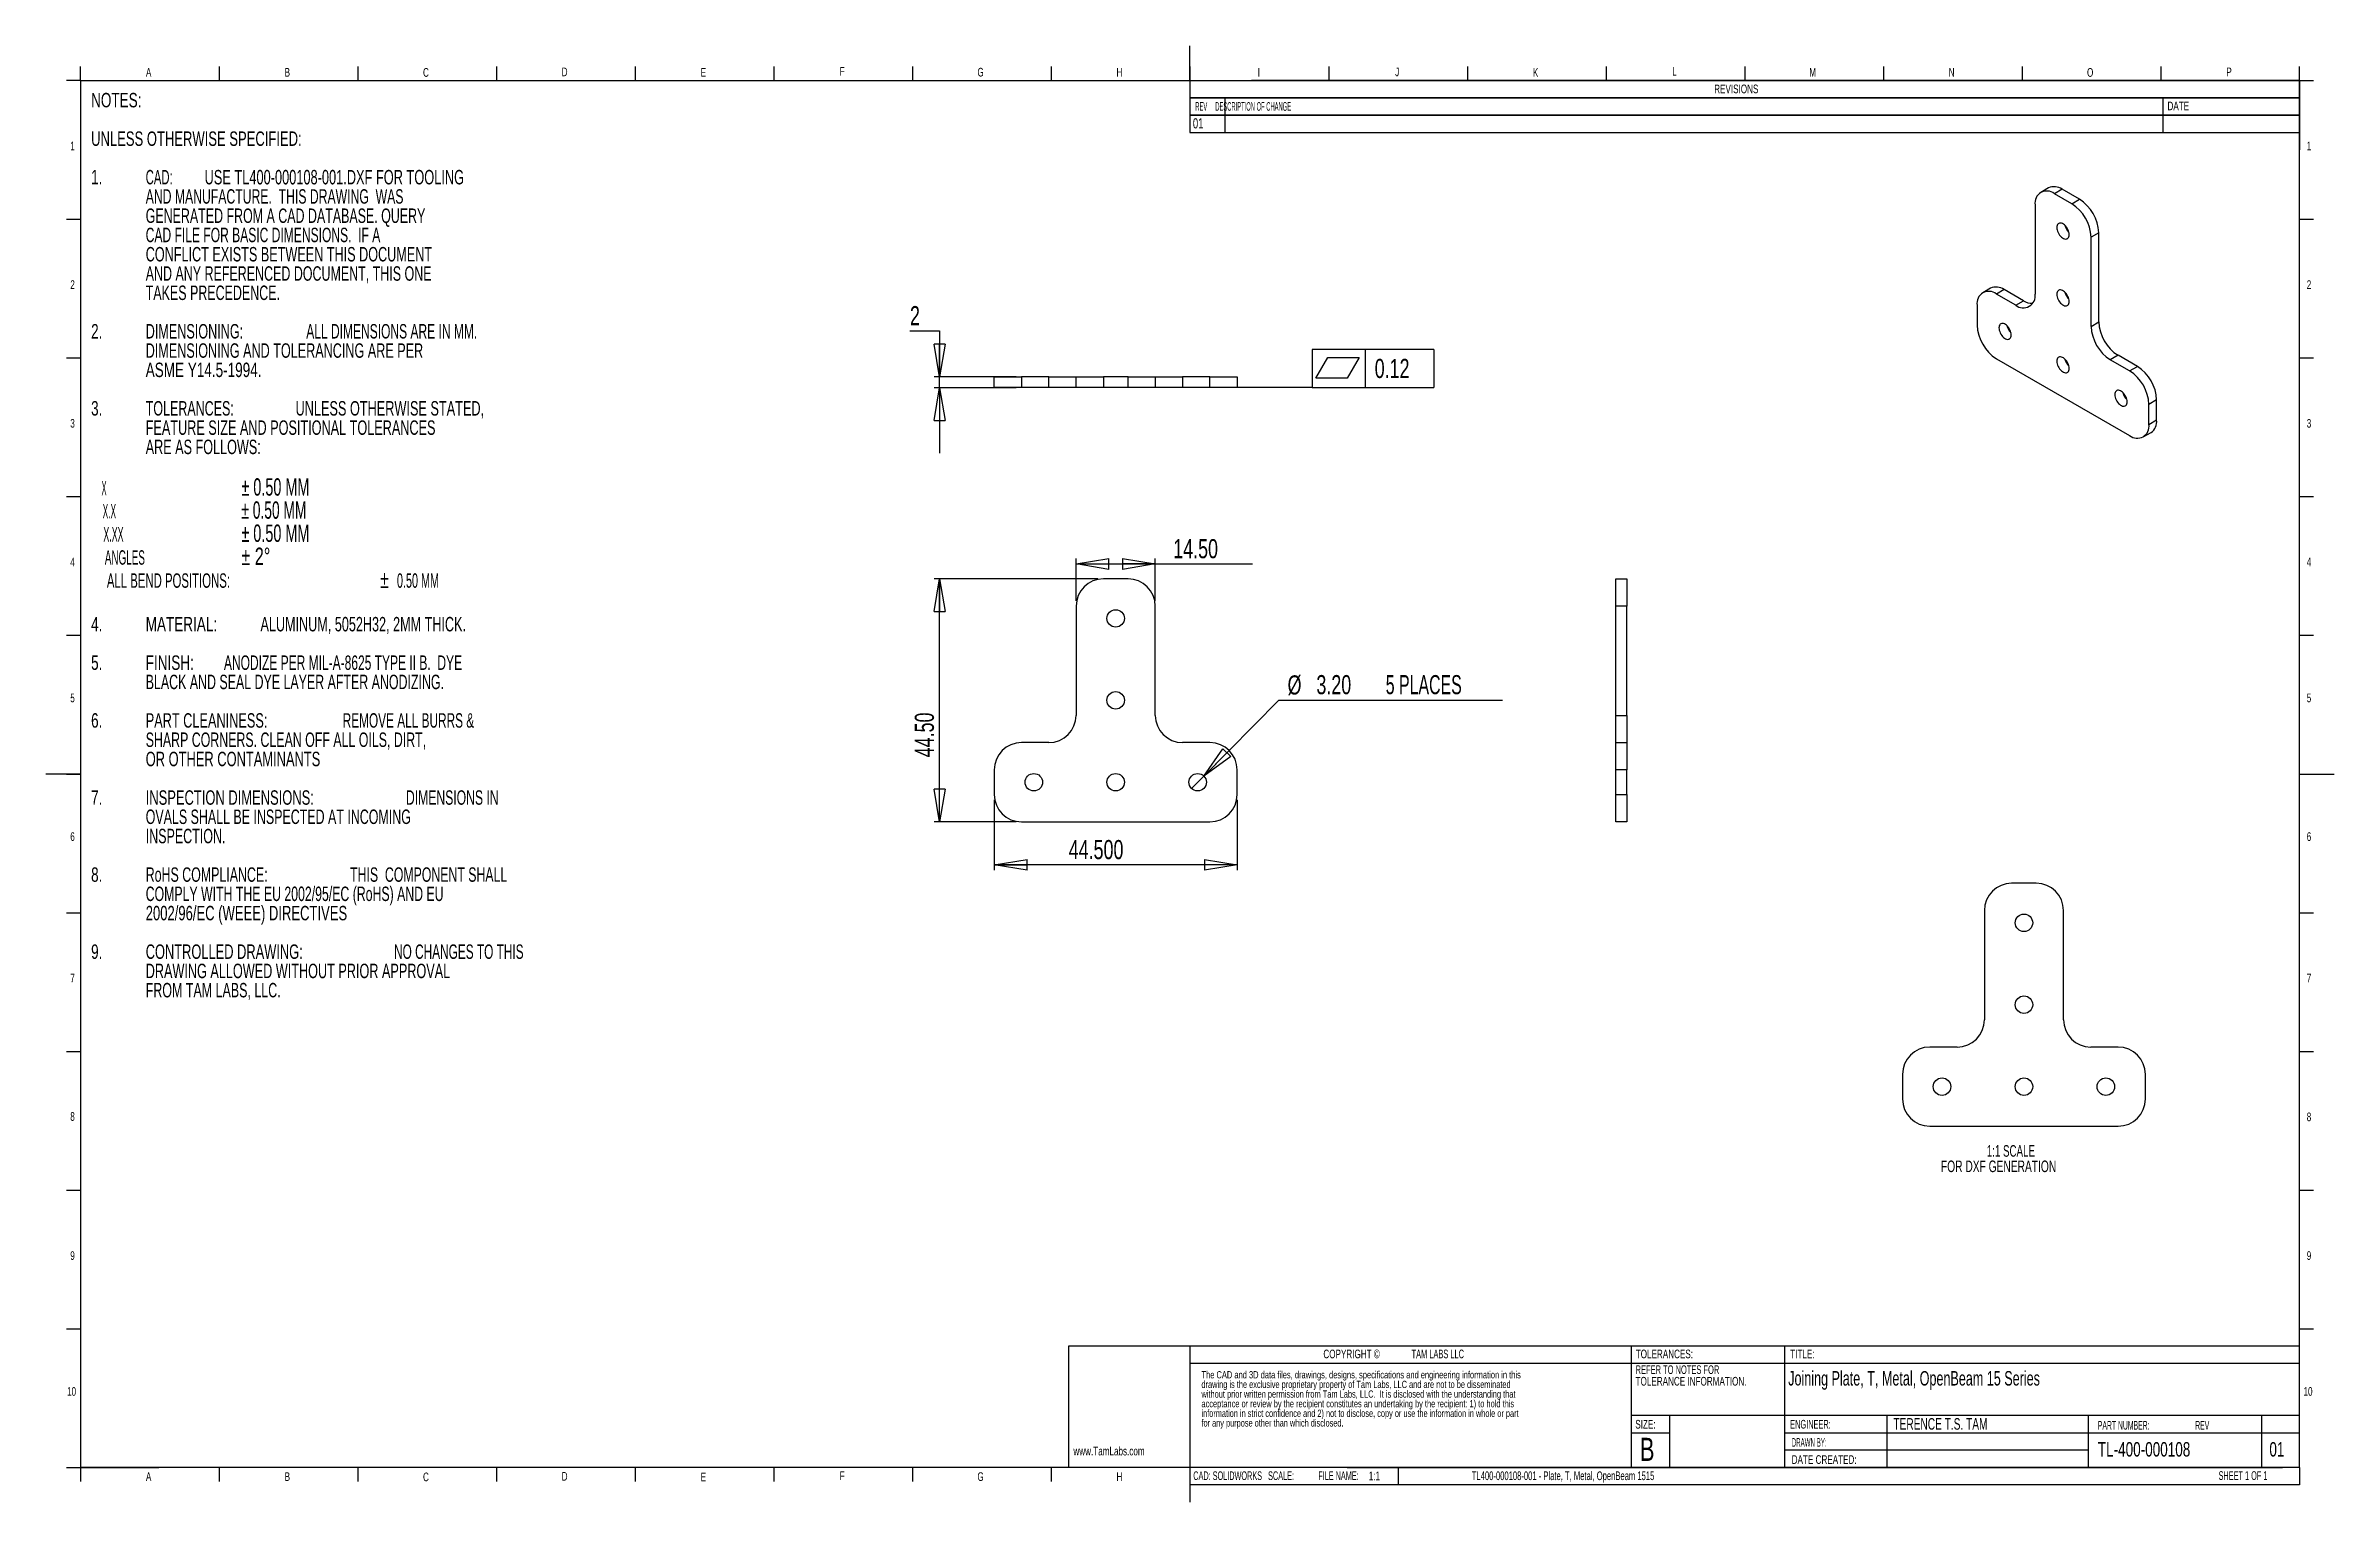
# Model space of a CAD drawing. Extents: x 6 to 425, y 6 to 273.
import ezdxf
from ezdxf.enums import TextEntityAlignment as Align

# ---------------------------------------------------------------- set-up
doc = ezdxf.new("R2010")
doc.units = 0
doc.layers.get('0').update_dxf_attribs({"linetype": 'CONTINUOUS'})
doc.dimstyles.new('SLDDIMSTYLE0', dxfattribs={"dimtxt": 3.5, "dimasz": 6, "dimexe": 0, "dimexo": 0.0625, "dimgap": 0.875, "dimtad": 0, "dimtih": 1, "dimtoh": 1, "dimrnd": 1e-09, "dimzin": 4, "dimblk1": 'NONE', "dimblk2": 'CLOSED', "dimsah": 1, "dimcen": 0, "dimazin": 3, "dimtfac": 1, "dimtmove": 0, "dimatfit": 3})
doc.dimstyles.new('SLDDIMSTYLE1', dxfattribs={"dimtxt": 3.5, "dimasz": 6, "dimexe": 0, "dimexo": 0.0625, "dimgap": 0.875, "dimtad": 1, "dimrnd": 1e-09, "dimzin": 4, "dimblk1": 'CLOSED', "dimblk2": 'CLOSED', "dimsah": 1, "dimcen": 0.09, "dimazin": 3, "dimtfac": 1, "dimtofl": 0, "dimtmove": 0, "dimatfit": 3})
doc.dimstyles.new('SLDDIMSTYLE2', dxfattribs={"dimtxt": 3.5, "dimasz": 6, "dimexe": 0, "dimexo": 0.0625, "dimgap": 0.875, "dimtad": 1, "dimrnd": 1e-09, "dimzin": 4, "dimblk1": 'CLOSED', "dimblk2": 'CLOSED', "dimsah": 1, "dimcen": 0.09, "dimazin": 3, "dimtfac": 1, "dimtofl": 0, "dimtmove": 0, "dimatfit": 3})
doc.dimstyles.new('SLDDIMSTYLE3', dxfattribs={"dimtxt": 3.5, "dimasz": 6, "dimexe": 0, "dimexo": 0.0625, "dimgap": 0.875, "dimtad": 0, "dimtih": 1, "dimtoh": 1, "dimrnd": 1e-09, "dimzin": 12, "dimblk1": 'CLOSED', "dimblk2": 'CLOSED', "dimsah": 1, "dimcen": 0.09, "dimazin": 3, "dimtfac": 1, "dimtmove": 0, "dimatfit": 3})

# ---------------------------------------------------------------- blocks, each defined once
blk = doc.blocks.new('SW_NOTE_0')
at = {"color": 0, "linetype": 'CONTINUOUS'}
for s, height, width, p in [('NOTES:', 2.646, 0.7, (0, 0)), ('UNLESS OTHERWISE SPECIFIED:', 2.6458, 0.674074, (0, -7.06)), ('1.', 2.646, 0.7, (0, -14.11)), ('CAD:  ', 2.646, 0.583333, (10, -14.11)), ('USE TL400-000108-001.DXF FOR TOOLING ', 2.6458, 0.662162, (20.78, -14.11)), ('AND MANUFACTURE.  THIS DRAWING  WAS ', 2.6458, 0.631944, (10, -17.64)), ('GENERATED FROM A CAD DATABASE. QUERY ', 2.6458, 0.643243, (10, -21.17)), ('CAD FILE FOR BASIC DIMENSIONS.  IF A ', 2.6458, 0.624324, (10, -24.69)), ('CONFLICT EXISTS BETWEEN THIS DOCUMENT ', 2.6458, 0.653947, (10, -28.22)), ('AND ANY REFERENCED DOCUMENT, THIS ONE ', 2.6458, 0.644737, (10, -31.75)), ('TAKES PRECEDENCE.  ', 2.6458, 0.644737, (10, -35.28)), ('2.', 2.646, 0.7, (0, -42.33)), ('DIMENSIONING:  ', 2.6458, 0.653333, (10, -42.33)), ('ALL DIMENSIONS ARE IN MM.  ', 2.6458, 0.622222, (39.4, -42.33)), ('ASME Y14.5-1994.', 2.6458, 0.7, (10, -49.39)), ('DIMENSIONING AND TOLERANCING ARE PER ', 2.6458, 0.652703, (10, -45.86)), ('3.', 2.646, 0.7, (0, -56.44)), ('TOLERANCES:  ', 2.6458, 0.646154, (10, -56.44)), ('UNLESS OTHERWISE STATED, ', 2.6458, 0.658, (37.44, -56.44)), ('FEATURE SIZE AND POSITIONAL TOLERANCES ', 2.6458, 0.655128, (10, -59.97)), ('ARE AS FOLLOWS:', 2.6458, 0.653333, (10, -63.5)), ('     X       ', 2.6458, 0.376923, (0, -71.05)), ('± 0.50 MM', 3.175, 0.622222, (27.52, -71.26)), ('     X.X     ', 2.6458, 0.430769, (0, -75.28)), ('± 0.50 MM ', 3.175, 0.595, (27.52, -75.49)), ('     X.XX    ', 2.6458, 0.457692, (0, -79.52)), ('± 0.50 MM', 3.175, 0.622222, (27.52, -79.73)), ('     ANGLES  ', 2.6458, 0.511538, (0, -83.75)), ('± 2°', 3.175, 0.7, (27.52, -83.96)), ('     ALL BEND POSITIONS: ', 2.6458, 0.588, (0, -87.98)), ('±', 3.17, 0.7, (52.92, -88.19)), (' 0.50 MM  ', 2.646, 0.56, (55.46, -87.98)), ('4.', 2.646, 0.7, (0, -95.96)), ('MATERIAL: ', 2.646, 0.7, (10, -95.96)), (' ALUMINUM, 5052H32, 2MM THICK.', 2.6458, 0.653333, (30.38, -95.96)), ('5.', 2.646, 0.7, (0, -103.01)), ('FINISH: ', 2.646, 0.7, (10, -103.01)), (' ANODIZE PER MIL-A-8625 TYPE II B.  DYE ', 2.6458, 0.62125, (23.72, -103.01)), ('BLACK AND SEAL DYE LAYER AFTER ANODIZING. ', 2.6458, 0.641667, (10, -106.54)), ('6.', 2.646, 0.7, (0, -113.59)), ('PART CLEANINESS: ', 2.6458, 0.658824, (10, -113.59)), (' REMOVE ALL BURRS & ', 2.6458, 0.6125, (45.47, -113.59)), ('SHARP CORNERS. CLEAN OFF ALL OILS, DIRT, ', 2.6458, 0.640244, (10, -117.12)), ('OR OTHER CONTAMINANTS', 2.6458, 0.666667, (10, -120.65)), ('7.', 2.646, 0.7, (0, -127.71)), ('INSPECTION DIMENSIONS: ', 2.6458, 0.669565, (10, -127.71)), (' DIMENSIONS IN ', 2.6458, 0.63, (57.04, -127.71)), ('OVALS SHALL BE INSPECTED AT INCOMING ', 2.6458, 0.643243, (10, -131.23)), ('INSPECTION.  ', 2.6458, 0.646154, (10, -134.76)), ('8.', 2.646, 0.7, (0, -141.82)), ('COMPLY WITH THE EU 2002/95/EC (RoHS) AND EU ', 2.6458, 0.636364, (10, -145.34)), ('RoHS COMPLIANCE:  ', 2.6458, 0.641667, (10, -141.82)), ('THIS  COMPONENT SHALL ', 2.6458, 0.636364, (47.43, -141.82)), ('2002/96/EC (WEEE) DIRECTIVES', 2.6458, 0.675, (10, -148.87)), ('9.', 2.646, 0.7, (0, -155.93)), ('CONTROLLED DRAWING: ', 2.6458, 0.665, (10, -155.93)), (' NO CHANGES TO THIS ', 2.6458, 0.6125, (54.88, -155.93)), ('DRAWING ALLOWED WITHOUT PRIOR APPROVAL ', 2.6458, 0.655128, (10, -159.46)), ('FROM TAM LABS, LLC.', 2.6458, 0.644737, (10, -162.98))]:
    blk.add_text(s, height=height, dxfattribs=dict(at, width=width)).set_placement(p, align=Align.BOTTOM_LEFT)
blk = doc.blocks.new('SW_NOTE_1')
at = {"color": 0, "linetype": 'CONTINUOUS'}
for s, width, p in [('REFER TO NOTES FOR ', 0.626316, (0, 0)), ('TOLERANCE INFORMATION.', 0.7, (0, -2.12))]:
    blk.add_text(s, height=1.5875, dxfattribs=dict(at, width=width)).set_placement(p, align=Align.BOTTOM_LEFT)
blk = doc.blocks.new('SW_NOTE_2')
at = {"color": 0, "linetype": 'CONTINUOUS'}
for s, width, p in [('COPYRIGHT ©', 0.7, (0, 0)), ('TAM LABS LLC', 0.641667, (16.15, 0))]:
    blk.add_text(s, height=1.5875, dxfattribs=dict(at, width=width)).set_placement(p, align=Align.BOTTOM_LEFT)
blk = doc.blocks.new('SW_NOTE_3')
at = {"color": 0, "linetype": 'CONTINUOUS'}
for s, height, width, p in [('The CAD and 3D data files, drawings, designs, specifications and engineering information in this ', 1.3229, 0.649485, (0, 0)), ('drawing is the exclusive proprietary property of Tam Labs, LLC and are not to be disseminated ', 1.3229, 0.640426, (0, -1.76)), ('without prior written permission from Tam Labs, LLC.  It is disclosed with the understanding that ', 1.3229, 0.642857, (0, -3.53)), ('acceptance or review by the recipient constitutes an undertaking by the recipient: 1) to hold this ', 1.3229, 0.643434, (0, -5.29)), ('for any purpose other than which disclosed.  ', 1.3229, 0.637778, (0, -8.82)), ('information in strict confidence and 2) not to disclose, copy or use the information in whole or part ', 1.32292, 0.638235, (0, -7.06))]:
    blk.add_text(s, height=height, dxfattribs=dict(at, width=width)).set_placement(p, align=Align.BOTTOM_LEFT)
blk = doc.blocks.new('_CLOSED')
at = {"color": 0, "linetype": 'BYBLOCK'}
for p, q in [((-1, 0.166667), (0, 0)), ((-1, 0.166667), (-1, -0.166667)), ((0, 0), (-1, -0.166667)), ((0, 0), (-1, 0))]:
    blk.add_line(p, q, dxfattribs=at)
blk = doc.blocks.new('_D')
at = {"color": 7, "linetype": 'CONTINUOUS'}
for p, q in [((218.42, 139.33), (232.18, 153.21)), ((232.18, 153.21), (273.1, 153.21)), ((216.17, 137.06), (218.42, 139.33))]:
    blk.add_line(p, q, dxfattribs=at)
at = {"color": 7, "linetype": 'CONTINUOUS', "xscale": 6, "yscale": 6, "rotation": 225.2468218521}
blk.add_blockref('_CLOSED', (218.42, 139.33, -0.9), dxfattribs=at)
at = {"color": 7, "linetype": 'CONTINUOUS'}
for s, width, p in [('%%c', 0.7, (233.77, 153.21, -0.9)), ('3.20', 0.7, (239.05, 153.26, -0.9)), (' 5 PLACES', 0.622222, (250.94, 153.26, -0.9))]:
    blk.add_text(s, height=3.5, dxfattribs=dict(at, width=width)).set_placement(p, align=Align.BOTTOM_LEFT)
blk = doc.blocks.new('_NONE')
blk = doc.blocks.new('_D_1')
at = {"color": 7, "linetype": 'CONTINUOUS'}
for p, q in [((180.05, 134.94), (180.05, 122.06)), ((224.55, 134.94), (224.55, 122.06)), ((224.55, 123.06), (180.05, 123.06))]:
    blk.add_line(p, q, dxfattribs=at)
at = {"color": 7, "linetype": 'CONTINUOUS', "xscale": 6, "yscale": 6, "rotation": 180}
blk.add_blockref('_CLOSED', (180.05, 123.06, -0.9), dxfattribs=at)
at = {"color": 7, "linetype": 'CONTINUOUS', "xscale": 6, "yscale": 6}
blk.add_blockref('_CLOSED', (224.55, 123.06, -0.9), dxfattribs=at)
at = {"color": 7, "linetype": 'CONTINUOUS', "width": 0.7}
blk.add_text('44.500', height=3.5, dxfattribs=at).set_placement((193.69, 123.06, -0.9), align=Align.BOTTOM_LEFT)
blk = doc.blocks.new('_D_2')
at = {"color": 7, "linetype": 'CONTINUOUS'}
for p, q in [((199.05, 175.44), (169.05, 175.44)), ((170.05, 130.94), (170.05, 175.44)), ((184.05, 130.94), (169.05, 130.94))]:
    blk.add_line(p, q, dxfattribs=at)
at = {"color": 7, "linetype": 'CONTINUOUS', "xscale": 6, "yscale": 6}
for p, rotation in [((170.05, 175.44, -0.9), 90), ((170.05, 130.94, -0.9), 270)]:
    blk.add_blockref('_CLOSED', p, dxfattribs=dict(at, rotation=rotation))
at = {"color": 7, "linetype": 'CONTINUOUS', "width": 0.7}
blk.add_text('44.50', height=3.5, rotation=90, dxfattribs=at).set_placement((170.05, 142.76, -0.9), align=Align.BOTTOM_LEFT)
blk = doc.blocks.new('_D_3')
at = {"color": 7, "linetype": 'CONTINUOUS'}
for p, q in [((195.05, 171.44), (195.05, 179.16)), ((195.05, 178.16), (209.55, 178.16)), ((209.55, 171.44), (209.55, 179.16)), ((209.55, 178.16), (227.32, 178.16))]:
    blk.add_line(p, q, dxfattribs=at)
at = {"color": 7, "linetype": 'CONTINUOUS', "xscale": 6, "yscale": 6, "rotation": 180}
blk.add_blockref('_CLOSED', (195.05, 178.16, -0.9), dxfattribs=at)
at = {"color": 7, "linetype": 'CONTINUOUS', "xscale": 6, "yscale": 6}
blk.add_blockref('_CLOSED', (209.55, 178.16, -0.9), dxfattribs=at)
at = {"color": 7, "linetype": 'CONTINUOUS', "width": 0.7}
blk.add_text('14.50', height=3.5, dxfattribs=at).set_placement((212.83, 178.16, -0.9), align=Align.BOTTOM_LEFT)
blk = doc.blocks.new('_D_4')
at = {"color": 7, "linetype": 'CONTINUOUS'}
for p, q in [((164.62, 220.83), (170.05, 220.83)), ((170.05, 220.83), (170.05, 212.44)), ((184.05, 212.44), (169.05, 212.44)), ((184.05, 210.44), (169.05, 210.44)), ((170.05, 210.44), (170.05, 212.44)), ((170.05, 210.44), (170.05, 198.44))]:
    blk.add_line(p, q, dxfattribs=at)
at = {"color": 7, "linetype": 'CONTINUOUS', "xscale": 6, "yscale": 6}
for p, rotation in [((170.05, 212.44, -22.4), 270), ((170.05, 210.44, -22.4), 90)]:
    blk.add_blockref('_CLOSED', p, dxfattribs=dict(at, rotation=rotation))
at = {"color": 7, "linetype": 'CONTINUOUS', "width": 0.7}
blk.add_text('2', height=3.5, dxfattribs=at).set_placement((164.62, 220.83, -22.4), align=Align.BOTTOM_LEFT)
blk = doc.blocks.new('SW_SYMBOL_GTOL_FLAT')
at = {"color": 0, "linetype": 'CONTINUOUS'}
for p, q in [((0, 0), (577.3, 1000)), ((1500, 0), (0, 0)), ((577.3, 1000), (2077.3, 1000)), ((2077.3, 1000), (1500, 0))]:
    blk.add_line(p, q, dxfattribs=at)
blk = doc.blocks.new('SW_GTOL_0')
at = {"color": 0, "linetype": 'CONTINUOUS'}
for p, q in [((17.71, 7), (17.71, 0)), ((39.98, 7), (17.71, 7)), ((17.71, 7), (17.71, 0)), ((27.43, 7), (17.71, 7)), ((27.43, 7), (27.43, 0)), ((39.98, 7), (39.98, 0)), ((39.98, 7), (39.98, 0)), ((39.98, 7), (39.98, 0)), ((39.98, 7), (39.98, 0)), ((39.98, 7), (39.98, 0)), ((17.71, 0), (0, 0)), ((17.71, 0), (39.98, 0)), ((17.71, 0), (27.43, 0))]:
    blk.add_line(p, q, dxfattribs=at)
at = {"color": 0, "linetype": 'CONTINUOUS', "xscale": 0.0038018578, "yscale": 0.0038018578, "zscale": 0.0038018578}
blk.add_blockref('SW_SYMBOL_GTOL_FLAT', (18.41, 1.73), dxfattribs=at)
at = {"color": 0, "linetype": 'CONTINUOUS', "width": 0.7}
blk.add_text('0.12', height=3.5, dxfattribs=at).set_placement((29.18, 0.72), align=Align.BOTTOM_LEFT)
blk = doc.blocks.new('SW_NOTE_4')
at = {"color": 0, "linetype": 'CONTINUOUS'}
for s, height, width, p in [('1:1 SCALE ', 2.117, 0.63, (0, 0)), ('FOR DXF GENERATION', 2.1167, 0.661111, (-8.39, -2.82))]:
    blk.add_text(s, height=height, dxfattribs=dict(at, width=width)).set_placement(p, align=Align.BOTTOM_LEFT)

msp = doc.modelspace()

# ---------------------------------------------------------------- linework, layer by layer
at = {"color": 7, "linetype": 'CONTINUOUS'}
for p, q in [((215.9, 266.7), (215.9, 273.05)), ((12.7, 266.7), (12.7, 269.24)), ((38.1, 269.24), (38.1, 266.7)), ((63.5, 269.24), (63.5, 266.7)), ((88.9, 269.24), (88.9, 266.7)), ((114.3, 269.24), (114.3, 266.7)), ((139.7, 269.24), (139.7, 266.7)), ((165.1, 269.24), (165.1, 266.7)), ((190.5, 269.24), (190.5, 266.7)), ((215.9, 269.24), (215.9, 266.7)), ((241.3, 269.24), (241.3, 266.7)), ((266.7, 269.24), (266.7, 266.7)), ((292.1, 269.24), (292.1, 266.7)), ((317.5, 269.24), (317.5, 266.7)), ((342.9, 269.24), (342.9, 266.7)), ((368.3, 269.24), (368.3, 266.7)), ((393.7, 269.24), (393.7, 266.7)), ((419.1, 266.7), (419.1, 269.24)), ((12.7, 266.7), (10.16, 266.7)), ((12.7, 266.7), (419.1, 266.7)), ((12.7, 266.7), (12.7, 12.7)), ((215.9, 266.7), (215.9, 257.175)), ((419.1, 266.7), (227.162, 266.7)), ((419.1, 12.7), (419.1, 266.7)), ((419.1, 266.7), (419.1, 263.525)), ((419.1, 266.7), (421.64, 266.7)), ((419.1, 263.525), (215.9, 263.525)), ((215.9, 263.525), (419.1, 263.525)), ((215.9, 260.35), (419.1, 260.35)), ((419.1, 260.35), (215.9, 260.35)), ((215.9, 260.35), (419.1, 260.35)), ((222.25, 263.525), (222.25, 257.175)), ((394.086, 263.525), (394.086, 257.175)), ((419.1, 263.525), (419.1, 260.35)), ((419.1, 260.35), (419.1, 257.175)), ((419.1, 260.35), (419.1, 257.175)), ((215.9, 257.175), (419.1, 257.175)), ((419.1, 257.175), (419.1, 254)), ((370.657, 243.923), (370.657, 227.592)), ((373.107, 247.028), (371.693, 246.212)), ((375.607, 246.781), (374.193, 245.964)), ((377.375, 244.127), (374.193, 245.964)), ((378.789, 244.944), (375.607, 246.781)), ((377.375, 244.127), (378.789, 244.944)), ((10.16, 241.3), (12.7, 241.3)), ((419.1, 241.3), (421.64, 241.3)), ((382.325, 238.82), (380.91, 238.004)), ((380.91, 221.673), (380.91, 238.004)), ((382.325, 222.489), (382.325, 238.82)), ((362.501, 228.655), (361.087, 227.839)), ((365.001, 228.408), (363.586, 227.591)), ((367.122, 225.55), (363.586, 227.591)), ((368.536, 226.366), (365.001, 228.408)), ((367.122, 225.55), (368.536, 226.366)), ((360.051, 225.549), (360.051, 221.875)), ((380.91, 221.673), (382.325, 222.489)), ((10.16, 215.9), (12.7, 215.9)), ((363.586, 215.751), (387.982, 201.668)), ((385.86, 216.365), (384.446, 215.549)), ((387.982, 213.508), (384.446, 215.549)), ((389.396, 214.324), (385.86, 216.365)), ((387.982, 213.508), (389.396, 214.324)), ((419.1, 215.9), (421.64, 215.9)), ((180.046, 210.444), (180.046, 212.444)), ((180.046, 212.444), (185.046, 212.444)), ((185.046, 210.444), (180.046, 210.444)), ((185.046, 212.444), (185.046, 210.444)), ((190.046, 212.444), (185.046, 212.444)), ((190.046, 210.444), (185.046, 210.444)), ((190.046, 210.444), (190.046, 212.444)), ((190.046, 212.444), (195.046, 212.444)), ((195.046, 210.444), (190.046, 210.444)), ((195.046, 210.444), (195.046, 212.444)), ((195.046, 212.444), (200.046, 212.444)), ((200.046, 210.444), (195.046, 210.444)), ((200.046, 212.444), (200.046, 210.444)), ((204.546, 212.444), (200.046, 212.444)), ((204.546, 210.444), (200.046, 210.444)), ((204.546, 210.444), (204.546, 212.444)), ((204.546, 212.444), (209.546, 212.444)), ((209.546, 210.444), (204.546, 210.444)), ((209.546, 212.444), (209.546, 210.444)), ((209.546, 212.444), (214.546, 212.444)), ((214.546, 210.444), (209.546, 210.444)), ((214.546, 212.444), (214.546, 210.444)), ((219.546, 212.444), (214.546, 212.444)), ((219.546, 210.444), (214.546, 210.444)), ((219.546, 210.444), (219.546, 212.444)), ((219.546, 212.444), (224.546, 212.444)), ((224.546, 210.444), (219.546, 210.444)), ((224.546, 212.444), (224.546, 210.444)), ((392.931, 208.201), (391.517, 207.384)), ((391.517, 203.71), (391.517, 207.384)), ((392.931, 204.526), (392.931, 208.201)), ((390.481, 201.421), (391.896, 202.237)), ((391.517, 203.71), (392.931, 204.526)), ((10.16, 190.5), (12.7, 190.5)), ((419.1, 190.5), (421.64, 190.5)), ((204.546, 175.442), (200.046, 175.442)), ((293.897, 175.442), (295.897, 175.442)), ((293.897, 170.442), (293.897, 175.442)), ((295.897, 175.442), (295.897, 170.442)), ((195.046, 170.442), (195.046, 150.442)), ((209.546, 150.442), (209.546, 170.442)), ((295.897, 170.442), (293.897, 170.442)), ((293.897, 150.442), (293.897, 170.442)), ((295.897, 150.442), (295.897, 170.442)), ((10.16, 165.1), (12.7, 165.1)), ((419.1, 165.1), (421.64, 165.1)), ((293.897, 150.442), (295.897, 150.442)), ((293.897, 145.442), (293.897, 150.442)), ((295.897, 150.442), (295.897, 145.442)), ((190.046, 145.442), (185.046, 145.442)), ((219.546, 145.442), (214.546, 145.442)), ((293.897, 145.442), (295.897, 145.442)), ((293.897, 140.442), (293.897, 145.442)), ((295.897, 145.442), (295.897, 140.442)), ((12.7, 139.7), (6.35, 139.7)), ((10.16, 139.7), (12.7, 139.7)), ((180.046, 140.442), (180.046, 135.942)), ((224.546, 135.942), (224.546, 140.442)), ((295.897, 140.442), (293.897, 140.442)), ((293.897, 135.942), (293.897, 140.442)), ((295.897, 135.942), (295.897, 140.442)), ((419.1, 139.7), (421.64, 139.7)), ((419.1, 139.7), (425.45, 139.7)), ((293.897, 135.942), (295.897, 135.942)), ((293.897, 130.942), (293.897, 135.942)), ((295.897, 135.942), (295.897, 130.942)), ((185.046, 130.942), (219.546, 130.942)), ((295.897, 130.942), (293.897, 130.942)), ((370.875, 119.703), (366.375, 119.703)), ((10.16, 114.3), (12.7, 114.3)), ((361.375, 114.703), (361.375, 94.703)), ((375.875, 94.703), (375.875, 114.703)), ((419.1, 114.3), (421.64, 114.3)), ((10.16, 88.9), (12.7, 88.9)), ((356.375, 89.703), (351.375, 89.703)), ((385.875, 89.703), (380.875, 89.703)), ((419.1, 88.9), (421.64, 88.9)), ((346.375, 84.703), (346.375, 80.203)), ((390.875, 80.203), (390.875, 84.703)), ((351.375, 75.203), (385.875, 75.203)), ((10.16, 63.5), (12.7, 63.5)), ((419.1, 63.5), (421.64, 63.5)), ((10.16, 38.1), (12.7, 38.1)), ((419.1, 12.7), (419.1, 38.1)), ((419.1, 38.1), (421.64, 38.1)), ((215.9, 34.925), (193.675, 34.925)), ((193.675, 34.925), (193.675, 12.7)), ((215.9, 34.925), (215.9, 12.7)), ((419.1, 34.925), (215.9, 34.925)), ((215.9, 34.925), (215.9, 12.7)), ((296.712, 34.925), (296.712, 12.7)), ((324.794, 34.925), (324.794, 12.7)), ((296.712, 31.75), (215.9, 31.75)), ((419.1, 31.75), (296.712, 31.75)), ((419.1, 22.225), (296.712, 22.225)), ((303.697, 22.225), (303.697, 12.7)), ((343.506, 22.225), (343.506, 12.7)), ((380.365, 22.225), (380.365, 12.7)), ((412.115, 22.225), (412.115, 12.7)), ((296.712, 19.05), (303.697, 19.05)), ((324.794, 19.05), (419.1, 19.05)), ((10.16, 12.7), (27.084, 12.7)), ((200.201, 12.7), (12.7, 12.7)), ((12.7, 12.7), (12.7, 10.16)), ((38.1, 12.7), (38.1, 10.16)), ((63.5, 12.7), (63.5, 10.16)), ((88.9, 12.7), (88.9, 10.16)), ((114.3, 12.7), (114.3, 10.16)), ((139.7, 12.7), (139.7, 10.16)), ((165.1, 12.7), (165.1, 10.16)), ((190.5, 12.7), (190.5, 10.16)), ((215.9, 12.7), (193.675, 12.7)), ((419.1, 12.7), (200.201, 12.7)), ((215.9, 12.7), (215.9, 9.525)), ((215.9, 12.7), (215.9, 10.16)), ((215.9, 12.7), (215.9, 6.35)), ((419.1, 12.7), (244.7, 12.7)), ((330.2, 12.7), (244.7, 12.7)), ((244.7, 12.7), (330.2, 12.7)), ((330.2, 12.7), (244.7, 12.7)), ((251.05, 12.7), (244.7, 12.7)), ((254, 12.7), (254, 9.525)), ((274.32, 12.7), (317.529, 12.7)), ((317.53, 12.7), (339.755, 12.7)), ((380.365, 15.875), (324.794, 15.875)), ((368.3, 12.7), (330.2, 12.7)), ((339.725, 12.7), (415.957, 12.7)), ((419.1, 12.7), (368.3, 12.7)), ((419.1, 12.7), (419.1, 9.525)), ((419.1, 9.525), (215.9, 9.525))]:
    msp.add_line(p, q, dxfattribs=at)
for points in [[(376.915, 238.473), (376.9, 238.697), (376.854, 238.932), (376.779, 239.173), (376.677, 239.413), (376.55, 239.645), (376.403, 239.862), (376.238, 240.06), (376.062, 240.232), (375.877, 240.374), (375.691, 240.482), (375.506, 240.553), (375.329, 240.585), (375.165, 240.577), (375.018, 240.529), (374.891, 240.444), (374.789, 240.322), (374.714, 240.168), (374.668, 239.985), (374.653, 239.779), (374.668, 239.555), (374.714, 239.319), (374.789, 239.078), (374.891, 238.839), (375.018, 238.607), (375.165, 238.389), (375.329, 238.192), (375.506, 238.02), (375.691, 237.878), (375.877, 237.77), (376.062, 237.699), (376.238, 237.667), (376.403, 237.675), (376.55, 237.722), (376.677, 237.808), (376.779, 237.93), (376.854, 238.084), (376.9, 238.267), (376.915, 238.473)], [(376.915, 226.225), (376.9, 226.449), (376.854, 226.684), (376.779, 226.925), (376.677, 227.165), (376.55, 227.397), (376.403, 227.614), (376.238, 227.812), (376.062, 227.984), (375.877, 228.126), (375.691, 228.234), (375.506, 228.305), (375.329, 228.337), (375.165, 228.329), (375.018, 228.281), (374.891, 228.196), (374.789, 228.074), (374.714, 227.92), (374.668, 227.737), (374.653, 227.531), (374.668, 227.307), (374.714, 227.071), (374.789, 226.83), (374.891, 226.591), (375.018, 226.359), (375.165, 226.141), (375.329, 225.944), (375.506, 225.772), (375.691, 225.63), (375.877, 225.522), (376.062, 225.451), (376.238, 225.419), (376.403, 225.427), (376.55, 225.474), (376.677, 225.56), (376.779, 225.682), (376.854, 225.836), (376.9, 226.019), (376.915, 226.225)], [(364.046, 221.406), (364.061, 221.182), (364.107, 220.946), (364.182, 220.705), (364.285, 220.466), (364.411, 220.234), (364.559, 220.016), (364.723, 219.819), (364.9, 219.647), (365.084, 219.505), (365.271, 219.397), (365.455, 219.326), (365.632, 219.294), (365.796, 219.302), (365.944, 219.349), (366.07, 219.435), (366.172, 219.557), (366.247, 219.711), (366.293, 219.893), (366.309, 220.1), (366.293, 220.324), (366.247, 220.559), (366.172, 220.8), (366.07, 221.04), (365.944, 221.272), (365.796, 221.489), (365.632, 221.687), (365.455, 221.859), (365.271, 222.001), (365.084, 222.109), (364.9, 222.18), (364.723, 222.212), (364.559, 222.204), (364.411, 222.156), (364.285, 222.071), (364.182, 221.949), (364.107, 221.795), (364.061, 221.612), (364.046, 221.406)], [(376.915, 213.977), (376.9, 214.2), (376.854, 214.436), (376.779, 214.677), (376.677, 214.917), (376.55, 215.149), (376.403, 215.366), (376.238, 215.564), (376.062, 215.736), (375.877, 215.878), (375.691, 215.986), (375.506, 216.056), (375.329, 216.088), (375.165, 216.081), (375.018, 216.033), (374.891, 215.948), (374.789, 215.826), (374.714, 215.672), (374.668, 215.489), (374.653, 215.283), (374.668, 215.059), (374.714, 214.823), (374.789, 214.582), (374.891, 214.343), (375.018, 214.111), (375.165, 213.893), (375.329, 213.696), (375.506, 213.524), (375.691, 213.382), (375.877, 213.274), (376.062, 213.203), (376.238, 213.171), (376.403, 213.179), (376.55, 213.226), (376.677, 213.312), (376.779, 213.433), (376.854, 213.588), (376.9, 213.77), (376.915, 213.977)], [(387.522, 207.853), (387.507, 208.077), (387.461, 208.313), (387.386, 208.554), (387.283, 208.794), (387.157, 209.025), (387.009, 209.243), (386.845, 209.441), (386.668, 209.613), (386.484, 209.755), (386.297, 209.863), (386.113, 209.933), (385.936, 209.965), (385.772, 209.958), (385.624, 209.91), (385.498, 209.824), (385.396, 209.703), (385.32, 209.549), (385.275, 209.366), (385.259, 209.16), (385.275, 208.936), (385.32, 208.7), (385.396, 208.459), (385.498, 208.22), (385.624, 207.988), (385.772, 207.77), (385.936, 207.573), (386.113, 207.4), (386.297, 207.259), (386.484, 207.151), (386.668, 207.08), (386.845, 207.048), (387.009, 207.056), (387.157, 207.103), (387.283, 207.189), (387.386, 207.31), (387.461, 207.465), (387.507, 207.647), (387.522, 207.853)]]:
    msp.add_lwpolyline(points, dxfattribs=at)
for centre in [(202.296, 168.192), (202.296, 153.192), (187.296, 138.192), (202.296, 138.192), (217.296, 138.192), (368.625, 112.453), (368.625, 97.453), (353.625, 82.453), (368.625, 82.453), (383.625, 82.453)]:
    msp.add_circle(centre, 1.6, dxfattribs=at)
for centre, radius, start, end in [((372.813, 244.272), 2.184, 50.79671, 189.21404), ((374.143, 244.736), 2.515, 54.38242, 114.30712), ((373.234, 237.654), 7.684, 2.60548, 57.39452), ((374.649, 238.471), 7.684, 2.60548, 57.39452), ((378.676, 240.795), 2.631, 193.46819, 226.52644), ((362.206, 225.899), 2.184, 50.79671, 189.21404), ((363.536, 226.363), 2.515, 54.38242, 114.30712), ((368.502, 227.242), 2.184, 230.79671, 9.21404), ((370.181, 228.95), 3.063, 237.51472, 270.85055), ((378.676, 228.547), 2.631, 193.46819, 226.52644), ((390.001, 222.839), 7.684, 182.60548, 237.39452), ((367.727, 222.224), 7.684, 182.60548, 237.39452), ((368.069, 222.422), 2.631, 193.46819, 226.52644), ((388.587, 222.022), 7.684, 182.60548, 237.39452), ((378.676, 216.299), 2.631, 193.46819, 226.52644), ((385.255, 207.851), 7.684, 2.60548, 57.39452), ((389.282, 210.176), 2.631, 193.46819, 226.52644), ((383.841, 207.035), 7.684, 2.60548, 57.39452), ((389.362, 203.36), 2.184, 230.79671, 9.21404), ((390.495, 204.25), 2.452, 304.8332, 6.47898), ((200.046, 170.442), 5, 90, 180), ((204.546, 170.442), 5, 0, 90), ((190.046, 150.442), 5, 270, 0), ((214.546, 150.442), 5, 180, 270), ((185.046, 140.442), 5, 90, 180), ((219.546, 140.442), 5, 0, 90), ((185.046, 135.942), 5, 180, 270), ((219.546, 135.942), 5, 270, 0), ((366.375, 114.703), 5, 90, 180), ((370.875, 114.703), 5, 0, 90), ((356.375, 94.703), 5, 270, 0), ((380.875, 94.703), 5, 180, 270), ((351.375, 84.703), 5, 90, 180), ((385.875, 84.703), 5, 0, 90), ((351.375, 80.203), 5, 180, 270), ((385.875, 80.203), 5, 270, 0)]:
    msp.add_arc(centre, radius, start, end, dxfattribs=at)

# ---------------------------------------------------------------- block references
for name, p in [('SW_NOTE_0', (14.653, 260.983)), ('SW_GTOL_0', (220.546, 210.444)), ('SW_NOTE_4', (361.82, 68.984)), ('SW_NOTE_2', (240.325, 32.232)), ('SW_NOTE_3', (217.996, 28.631)), ('SW_NOTE_1', (297.505, 29.355))]:
    msp.add_blockref(name, p, dxfattribs=at)

# ---------------------------------------------------------------- texts
for s, height, width, p in [('A', 1.587, 0.7, (24.693, 266.919)), ('B', 1.587, 0.7, (50.094, 266.919)), ('C', 1.587, 0.7, (75.436, 266.895)), ('D', 1.587, 0.7, (100.836, 266.999)), ('E', 1.587, 0.7, (126.294, 266.895)), ('F', 1.587, 0.7, (151.753, 267.103)), ('G', 1.587, 0.7, (176.975, 266.947)), ('H', 1.587, 0.7, (202.434, 266.947)), ('I', 1.587, 0.7, (228.305, 266.895)), ('J', 1.587, 0.7, (253.469, 266.999)), ('K', 1.587, 0.7, (278.693, 266.895)), ('L', 1.587, 0.7, (304.211, 267.103)), ('M', 1.587, 0.7, (329.317, 266.947)), ('N', 1.587, 0.7, (354.834, 266.947)), ('O', 1.587, 0.7, (380.175, 266.895)), ('P', 1.587, 0.7, (405.693, 266.999)), ('REVISIONS', 1.5875, 0.7, (311.899, 263.882)), ('REV     DESCRIPTION OF CHANGE                                                                                                                           ', 1.5875, 0.400658, (216.87, 260.674)), ('DATE', 1.5875, 0.7, (394.914, 260.764)), ('01', 1.8521, 0.7, (216.432, 257.37)), ('1', 1.587, 0.7, (10.841, 253.446)), ('1', 1.587, 0.7, (420.416, 253.446)), ('2', 1.587, 0.7, (10.841, 228.046)), ('2', 1.587, 0.7, (420.416, 228.046)), ('3', 1.587, 0.7, (10.841, 202.646)), ('3', 1.587, 0.7, (420.416, 202.646)), ('4', 1.587, 0.7, (10.841, 177.246)), ('4', 1.587, 0.7, (420.416, 177.246)), ('5', 1.587, 0.7, (10.841, 152.367)), ('5', 1.587, 0.7, (420.416, 152.367)), ('6', 1.587, 0.7, (10.841, 126.967)), ('6', 1.587, 0.7, (420.416, 126.967)), ('7', 1.587, 0.7, (10.841, 101.046)), ('7', 1.587, 0.7, (420.416, 101.046)), ('8', 1.587, 0.7, (10.841, 75.721)), ('8', 1.587, 0.7, (420.416, 75.646)), ('9', 1.587, 0.7, (10.841, 50.246)), ('9', 1.587, 0.7, (420.416, 50.246)), ('TOLERANCES:', 1.5875, 0.7, (297.532, 32.232)), ('TITLE:', 1.5875, 0.7, (325.819, 32.232)), ('Joining Plate, T, Metal, OpenBeam 15 Series', 2.64583, 0.651163, (325.455, 26.926)), ('10', 1.5875, 0.7, (10.251, 25.367)), ('10', 1.5875, 0.7, (419.826, 25.367)), ('SIZE:', 1.5875, 0.7, (297.45, 19.361)), (' ENGINEER: ', 1.5875, 0.636364, (325.442, 19.361)), ('TERENCE T.S. TAM', 2.11667, 0.65625, (344.716, 18.999)), ('PART NUMBER:                        REV ', 1.5875, 0.4725, (382.156, 19.161)), ('B', 4.233, 0.7, (298.318, 12.644)), ('DRAWN BY:                            ', 1.5875, 0.425676, (326.093, 16.031)), ('TL-400-000108', 2.64583, 0.7, (382.156, 13.92)), ('01', 2.6458, 0.7, (413.574, 13.92)), ('www.TamLabs.com', 1.5875, 0.7, (194.549, 14.447)), ('DATE CREATED:', 1.5875, 0.7, (326.093, 12.892)), ('A', 1.587, 0.7, (24.693, 9.772)), ('B', 1.587, 0.7, (50.094, 9.772)), ('C', 1.587, 0.7, (75.436, 9.72)), ('D', 1.587, 0.7, (100.836, 9.824)), ('E', 1.587, 0.7, (126.294, 9.72)), ('F', 1.587, 0.7, (151.753, 9.928)), ('G', 1.587, 0.7, (176.975, 9.772)), ('H', 1.587, 0.7, (202.434, 9.772)), ('CAD: SOLIDWORKS   SCALE:            FILE NAME:            ', 1.5875, 0.525, (216.505, 9.938)), ('1:1', 1.5875, 0.7, (248.637, 9.909)), ('TL400-000108-001 - Plate, T, Metal, OpenBeam 1515', 1.5875, 0.657143, (267.509, 9.926)), ('SHEET 1 OF 1', 1.5875, 0.6125, (404.264, 9.966))]:
    msp.add_text(s, height=height, dxfattribs=dict(at, width=width)).set_placement(p, align=Align.BOTTOM_LEFT)

# ---------------------------------------------------------------- dimensions: what is measured, and where the dimension line sits
for base, p1, p2, dimstyle, picture, middle in [((170.046, 212.444), (185.046, 210.444), (185.046, 212.444), 'SLDDIMSTYLE3', '_D_4', (170.046, 223.606)), ((170.046, 175.442), (185.046, 130.942), (200.046, 175.442), 'SLDDIMSTYLE2', '_D_2', (170.046, 150.006))]:
    dim = msp.add_linear_dim(base=base, p1=p1, p2=p2, angle=90, dimstyle=dimstyle, dxfattribs=at)
    dim.commit()
    dim.dimension.update_dxf_attribs({"geometry": picture, "text_midpoint": middle, "dimtype": 160})
for base, p1, p2, dimstyle, picture, middle in [((209.546, 178.159), (195.046, 170.442), (209.546, 170.442), 'SLDDIMSTYLE2', '_D_3', (220.075, 178.159)), ((180.046, 123.062), (224.546, 135.942), (180.046, 135.942), 'SLDDIMSTYLE1', '_D_1', (202.22, 123.062))]:
    dim = msp.add_linear_dim(base=base, p1=p1, p2=p2, dimstyle=dimstyle, dxfattribs=at)
    dim.commit()
    dim.dimension.update_dxf_attribs({"geometry": picture, "text_midpoint": middle, "dimtype": 160})
dim = msp.add_diameter_dim_2p(p1=(216.17, 137.056), p2=(218.423, 139.328), text='<> 5 PLACES', dimstyle='SLDDIMSTYLE0', dxfattribs=at)
dim.commit()
dim.dimension.update_dxf_attribs({"geometry": '_D', "text_midpoint": (253.436, 156.013), "dimtype": 163})

doc.saveas('drawing.dxf')
